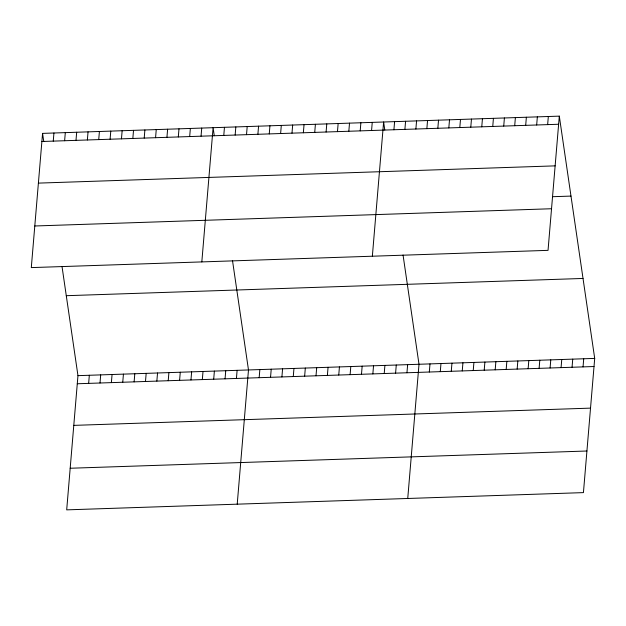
<?xml version="1.0" encoding="UTF-8"?>
<svg xmlns="http://www.w3.org/2000/svg" width="626" height="626" viewBox="0 0 626 626"><rect width="100%" height="100%" fill="white"/><g stroke="black" fill="none" stroke-linecap="round" stroke-linejoin="round"><path stroke-width="0.94" d="M42.568 133.385L31.3 267.599L548.04 250.353L559.308 116.139L42.568 133.385L43.742 141.374M53.257 141.124L53.938 133.002M64.627 140.74L65.307 132.626M75.996 140.365L76.677 132.243M87.358 139.981L88.047 131.867M62.005 266.41L77.96 375.647L66.692 509.861L583.432 492.615L594.7 358.401L559.308 116.139M98.728 139.606L99.409 131.483M88.649 383.386L89.33 375.264M110.098 139.222L110.779 131.108M100.011 383.002L100.692 374.888M121.467 138.847L122.148 130.724M111.381 382.627L112.062 374.505M132.837 138.463L133.518 130.349M122.751 382.243L123.432 374.129M144.207 138.088L144.888 129.965M134.12 381.868L134.801 373.745M155.569 137.704L156.25 129.59M145.49 381.484L146.171 373.37M166.939 137.329L167.619 129.206M156.852 381.109L157.541 372.986M178.308 136.945L178.989 128.831M168.222 380.725L168.903 372.611M189.678 136.57L190.359 128.447M179.592 380.35L180.272 372.227M201.048 136.186L201.728 128.072M190.961 379.966L191.642 371.852M201.822 261.911L213.098 127.688L214.264 135.685M202.331 379.591L203.012 371.468M223.779 135.427L224.46 127.313M213.701 379.207L214.382 371.093M235.149 135.052L235.83 126.929M225.063 378.832L225.743 370.709M246.519 134.668L247.2 126.554M236.432 378.448L237.113 370.334M257.889 134.293L258.569 126.17M237.215 504.173L248.483 369.95L232.528 260.721M269.258 133.909L269.939 125.795M259.172 377.689L259.853 369.575M280.62 133.534L281.301 125.411M270.542 377.314L271.222 369.199M291.99 133.15L292.671 125.036M281.903 376.938L282.592 368.816M303.36 132.775L304.04 124.66M293.273 376.555L293.954 368.44M314.729 132.391L315.41 124.277M304.643 376.179L305.324 368.057M326.099 132.016L326.78 123.901M316.013 375.796L316.693 367.681M337.461 131.64L338.15 123.518M327.382 375.42L328.063 367.298M348.831 131.257L349.511 123.142M338.752 375.037L339.433 366.922M360.2 130.881L360.881 122.759M350.114 374.661L350.795 366.539M371.57 130.498L372.251 122.383M361.484 374.278L362.164 366.163M372.353 256.222L383.621 122L384.787 129.997M372.853 373.902L373.534 365.78M393.918 129.754L394.599 121.632M384.223 373.519L384.904 365.404M404.897 129.386L405.578 121.264M415.883 129.019L416.564 120.904M395.593 373.143L396.274 365.021M426.862 128.651L427.542 120.536M406.955 372.76L407.643 364.645M437.84 128.283L438.521 120.169M407.737 498.484L419.005 364.262L403.05 255.032M448.819 127.923L449.507 119.801M429.311 372.016L429.992 363.894M459.805 127.555L460.486 119.433M440.289 371.648L440.97 363.534M470.783 127.188L471.464 119.073M451.268 371.281L451.949 363.166M481.762 126.82L482.443 118.705M462.246 370.913L462.935 362.798M492.748 126.452L493.429 118.337M473.233 370.553L473.913 362.431M503.727 126.092L504.407 117.97M484.211 370.185L484.892 362.063M514.705 125.724L515.386 117.602M495.189 369.817L495.87 361.695M525.683 125.356L526.372 117.234M506.176 369.45L506.857 361.335M536.67 124.989L537.351 116.874M517.154 369.082L517.835 360.967M547.648 124.621L548.329 116.506M528.133 368.714L528.813 360.599M539.111 368.354L539.8 360.232M550.097 367.986L550.778 359.864M561.076 367.618L561.757 359.504M572.054 367.251L572.735 359.136M583.041 366.883L583.722 358.768M41.887 141.499L558.627 124.253M38.397 183.113L555.137 165.867M552.688 196.697L570.99 196.087M34.798 225.986L551.537 208.74M66.278 295.699L583.025 278.453M77.96 375.647L594.7 358.401M77.28 383.761L594.019 366.523M73.782 425.375L590.521 408.129M70.182 468.248L586.922 451.01"/></g></svg>
